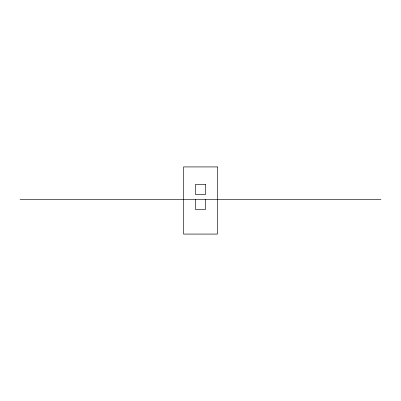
<?xml version="1.0" encoding="UTF-8"?>
<svg xmlns="http://www.w3.org/2000/svg" width="401" height="401" viewBox="0 0 401 401"><rect width="100%" height="100%" fill="white"/><g stroke="black" fill="none" stroke-linecap="round" stroke-linejoin="round"><path stroke-width="0.6" d="M20.05 199.317L380.95 199.317M205.437 199.317L205.437 209.588L195.563 209.588L195.563 199.317M217.487 166.921L183.513 166.921L183.513 234.079L217.487 234.079L217.487 166.921M205.437 184.305L195.563 184.305L195.563 194.575L205.437 194.575L205.437 184.305"/></g></svg>
